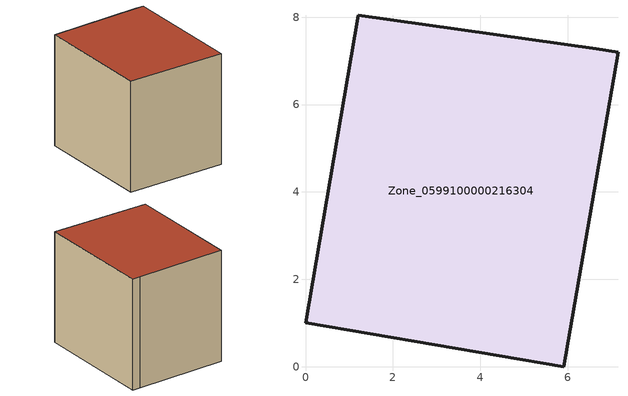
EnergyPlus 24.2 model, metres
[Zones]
Zone_0599100000216304
 floor ground (C_G): 1.21,8.04 6.65,7.27 7.15,7.2 5.91,0 0,1.01 z0
 wall outside (C_F): 5.91,0 7.15,7.2 6.65,7.27 1.21,8.04 0,1.01 5.91,0 z0:6.64
 roof outside (C_R): 6.65,7.27 1.21,8.04 0,1.01 5.91,0 7.15,7.2 z6.64
[BUILDING]
Pand.0599100000216304: North Axis=0; Terrain=City; Loads Convergence Tolerance Value=0.04; Temperature Convergence Tolerance Value=0.4; Solar Distribution=FullExterior; Maximum Number of Warmup Days=25; Minimum Number of Warmup Days=1
[Site:Location]
Rotterdam.The.Hague.AP_ZH_NLD Design_Conditions: Latitude=51.96; Longitude=4.45; Time Zone=1; Elevation=-4.5
[SITE:GROUNDTEMPERATURE:BUILDINGSURFACE]
18, 18, 18, 18, 18, 18, 18, 18, 18, 18, 18, 18
[MATERIAL] Thermal Absorptance=0.9; Solar Absorptance=0.7; Visible Absorptance=0.7
Name | Roughness | Thickness | Conductivity | Density | Specific Heat
G.TI.1946-1964 | MediumSmooth | 0.15 | 1 | 540 | 1210
F.TI.1946-1964 | Rough | 0.3 | 0.857143 | 1920 | 840
R.TI.1946-1964 | MediumRough | 0.2 | 0.277778 | 1500 | 1000
[CONSTRUCTION]
C_G: G.TI.1946-1964
C_F: F.TI.1946-1964
C_R: R.TI.1946-1964
[ZONE]
Zone_0599100000216304: Type=1; Multiplier=1; Ceiling Height=Autocalculate; Volume=Autocalculate; Floor Area=autocalculate; Part of Total Floor Area=Yes
[ZONEINFILTRATION:DESIGNFLOWRATE]
Infil_Zone_0599100000216304: Zone or ZoneList or Space or SpaceList=Zone_0599100000216304; Schedule=AlwaysOn; Design Flow Rate Calculation Method=Flow/Area; Flow Rate per Floor Area=0.003; Constant Term Coefficient=1; Temperature Term Coefficient=0; Velocity Term Coefficient=0; Velocity Squared Term Coefficient=0
[HVACTEMPLATE:ZONE:IDEALLOADSAIRSYSTEM]
Zone_0599100000216304: Maximum Heating Supply Air Temperature=50; Minimum Cooling Supply Air Temperature=13; Maximum Heating Supply Air Humidity Ratio=0.0156; Minimum Cooling Supply Air Humidity Ratio=0.0077; Heating Limit=NoLimit; Cooling Limit=NoLimit; Dehumidification Control Type=ConstantSensibleHeatRatio; Cooling Sensible Heat Ratio=0.7; Dehumidification Setpoint=60; Humidification Control Type=None; Humidification Setpoint=30; Outdoor Air Method=None; Outdoor Air Flow Rate per Person=0.00944; Outdoor Air Flow Rate per Zone Floor Area=0; Outdoor Air Flow Rate per Zone=0; Demand Controlled Ventilation Type=None; Outdoor Air Economizer Type=NoEconomizer; Heat Recovery Type=None; Sensible Heat Recovery Effectiveness=0.7; Latent Heat Recovery Effectiveness=0.65
[ZONECONTROL:THERMOSTAT]
ThermostatControl_Zone_0599100000216304: Zone or ZoneList=Zone_0599100000216304; Control Type Schedule=DualSetpointControlType; Control 1=Thermostat_Zone_0599100000216304; Temperature Difference Between Cutout And Setpoint=0
[THERMOSTATSETPOINT:DUALSETPOINT]
Thermostat_Zone_0599100000216304: Heating Setpoint Temperature Schedule=HeatingSetpoint_Zone_0599100000216304; Cooling Setpoint Temperature Schedule=CoolingSetpoint_Zone_0599100000216304
[SCHEDULE:COMPACT]
HeatingSetpoint_Zone_0599100000216304: Through: 12/31, For: AllDays, Until: 24:00, 21
CoolingSetpoint_Zone_0599100000216304: Through: 12/31, For: AllDays, Until: 24:00, 24
DualSetpointControlType: Through: 12/31, For: AllDays, Until: 24:00, 4
AlwaysOn: Through: 12/31, For: AllDays, Until: 24:00, 1
